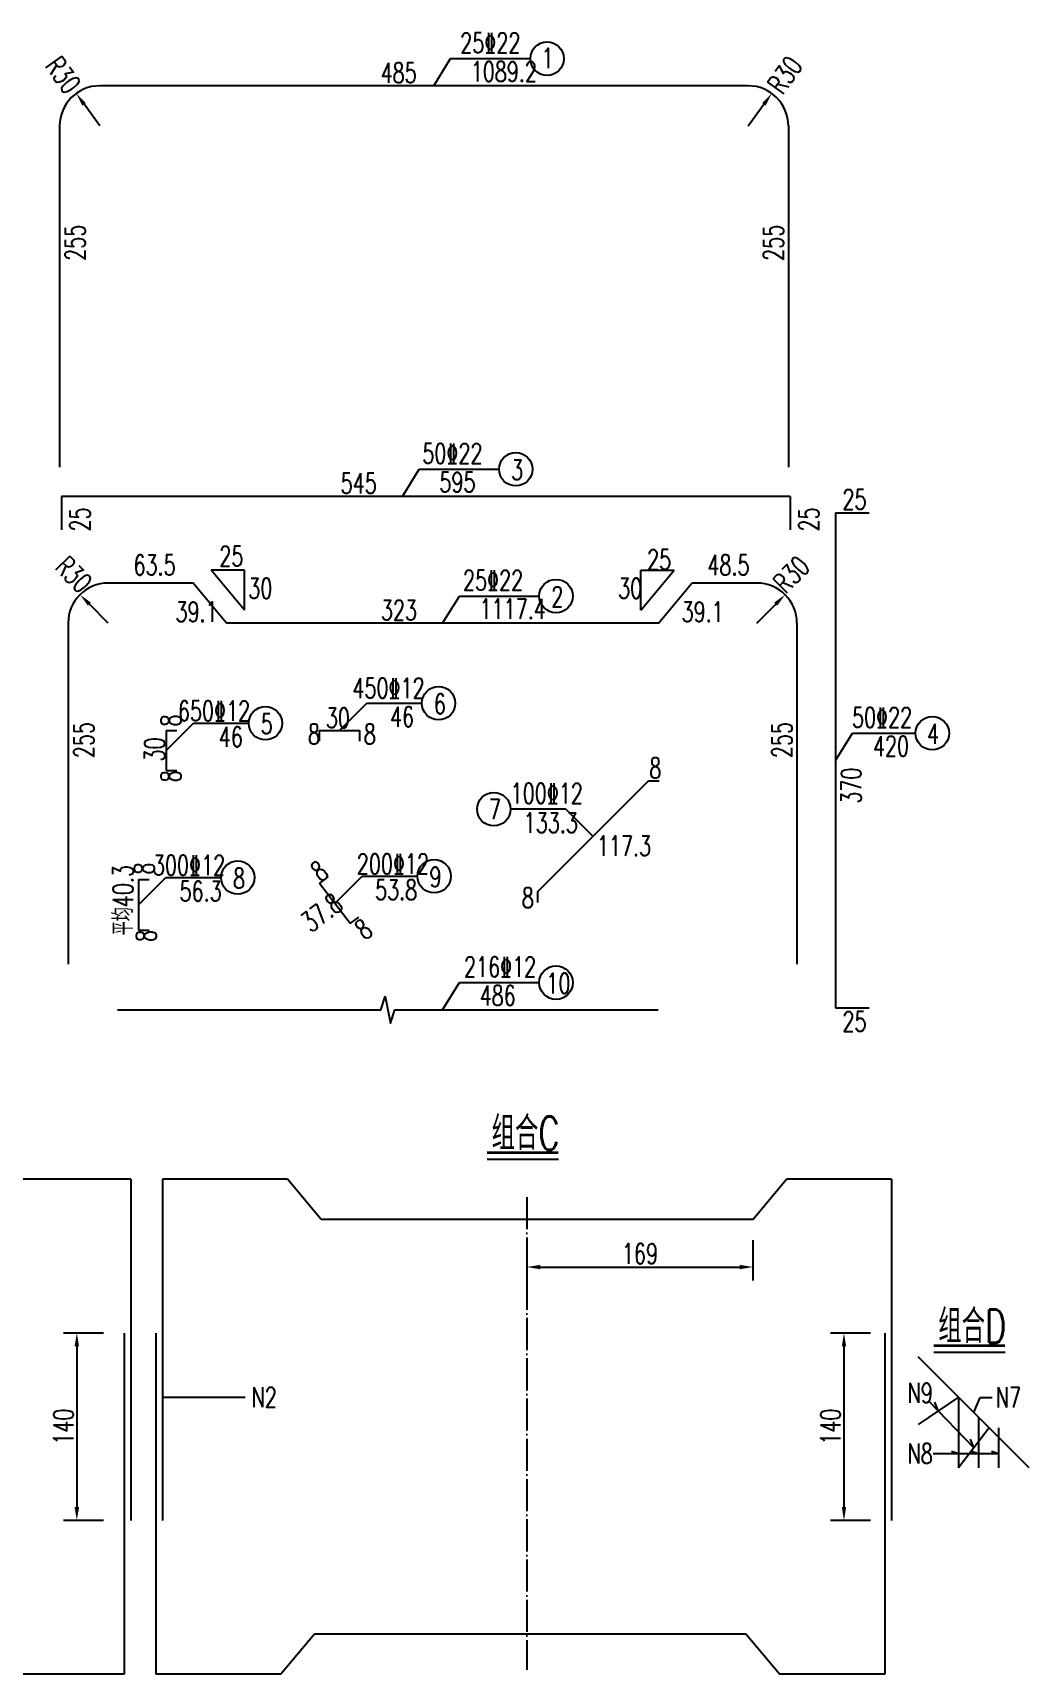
# Model space of a CAD drawing. Header units: millimetres. Extents: x 814 to 2696, y 567 to 1871.
# Drawn here: x 1951 to 2696, y 567 to 1794 of the extents above; entities that cross this region are included whole.
import ezdxf

# ---------------------------------------------------------------- set-up
doc = ezdxf.new("R2010")
doc.units = ezdxf.units.MM
doc.linetypes.add('ACAD_ISO04W100', pattern=[30, 24, -3, 0, -3])
for name, color, linetype in [('中心线', 3, 'ACAD_ISO04W100'), ('标注', 7, 'Continuous'), ('钢筋', 1, 'Continuous')]:
    doc.layers.add(name, color=color, linetype=linetype)
doc.styles.get("Standard").update_dxf_attribs({"font": 'simplex1.shx', "width": 0.7, "bigfont": 'hztxt.shx'})
doc.dimstyles.new('50', dxfattribs={"dimscale": 5, "dimtxt": 3, "dimasz": 2, "dimexe": 2, "dimexo": 2, "dimgap": 0.5, "dimtad": 1, "dimdec": 1, "dimdsep": 46, "dimtxsty": 'Standard', "dimcen": 0.5, "dimadec": 0, "dimazin": 0, "dimtfac": 1, "dimtdec": 1, "dimtofl": 0, "dimtmove": 2, "dimatfit": 3, "dimfxl": 0, "dimtolj": 1, "dimtzin": 0, "dimarcsym": 0})

# ---------------------------------------------------------------- blocks, each defined once
blk = doc.blocks.new('*D11')
at = {"layer": 'Defpoints', "color": 0}
for p in [(2019.1, 822.2), (1983.6, 682.2), (2024.1, 682.2)]:
    blk.add_point(p, dxfattribs=at)
at = {"layer": '标注', "color": 0, "lineweight": -2}
for p, q in [((2003.6, 822.2), (1973.6, 822.2)), ((1983.6, 812.2), (1983.6, 692.2)), ((2003.6, 682.2), (1973.6, 682.2))]:
    blk.add_line(p, q, dxfattribs=at)
at = {"layer": '标注', "color": 0}
for points in [[(1981.9, 812.2), (1985.3, 812.2), (1983.6, 822.2)], [(1981.9, 692.2), (1985.3, 692.2), (1983.6, 682.2)]]:
    blk.add_solid(points, dxfattribs=at)
at = {"layer": '标注', "color": 0, "insert": (1973.6, 752.2), "char_height": 15, "attachment_point": 5, "rotation": 90}
blk.add_mtext('\\A1;140', dxfattribs=at)
blk = doc.blocks.new('*D13')
at = {"layer": 'Defpoints', "color": 0}
for p in [(2320.2, 907.2), (2489.2, 907.2), (2489.2, 871.6)]:
    blk.add_point(p, dxfattribs=at)
at = {"layer": '标注', "color": 0, "lineweight": -2}
for p, q in [((2320.2, 891.6), (2320.2, 861.6)), ((2489.2, 891.6), (2489.2, 861.6)), ((2330.2, 871.6), (2479.2, 871.6))]:
    blk.add_line(p, q, dxfattribs=at)
at = {"layer": '标注', "color": 0}
for points in [[(2330.2, 873.2), (2330.2, 869.9), (2320.2, 871.6)], [(2479.2, 873.2), (2479.2, 869.9), (2489.2, 871.6)]]:
    blk.add_solid(points, dxfattribs=at)
at = {"layer": '标注', "color": 0, "insert": (2404.7, 881.6), "char_height": 15, "attachment_point": 5}
blk.add_mtext('\\A1;169', dxfattribs=at)
blk = doc.blocks.new('*D14')
at = {"layer": 'Defpoints', "color": 0}
for p in [(1986, 1374.2), (2007.1, 1352.9)]:
    blk.add_point(p, dxfattribs=at)
at = {"layer": '标注', "color": 0, "lineweight": -2}
blk.add_line((2007.1, 1352.9), (1993, 1367.1), dxfattribs=at)
at = {"layer": '标注', "color": 0}
blk.add_solid([(1994.2, 1368.3), (1991.9, 1366), (1986, 1374.2)], dxfattribs=at)
at = {"layer": '标注', "color": 0, "insert": (1981.3, 1389.4), "char_height": 15, "attachment_point": 5, "rotation": 314.6388}
blk.add_mtext('\\A1;R30', dxfattribs=at)
blk = doc.blocks.new('*D15')
at = {"layer": 'Defpoints', "color": 0}
for p in [(1983.2, 1749), (2000.7, 1724.7)]:
    blk.add_point(p, dxfattribs=at)
at = {"layer": '标注', "color": 0, "lineweight": -2}
blk.add_line((2000.7, 1724.7), (1989, 1740.9), dxfattribs=at)
at = {"layer": '标注', "color": 0}
blk.add_solid([(1990.4, 1741.9), (1987.7, 1739.9), (1983.2, 1749)], dxfattribs=at)
at = {"layer": '标注', "color": 0, "insert": (1973.3, 1762.8), "char_height": 15, "attachment_point": 5, "rotation": 305.6901}
blk.add_mtext('\\A1;R30', dxfattribs=at)
blk = doc.blocks.new('*D27')
at = {"layer": 'Defpoints', "color": 0}
for p in [(2587.7, 822.2), (2557.2, 682.2), (2592.7, 682.2)]:
    blk.add_point(p, dxfattribs=at)
at = {"layer": '标注', "color": 0, "lineweight": -2}
for p, q in [((2577.2, 822.2), (2547.2, 822.2)), ((2557.2, 812.2), (2557.2, 692.2)), ((2577.2, 682.2), (2547.2, 682.2))]:
    blk.add_line(p, q, dxfattribs=at)
at = {"layer": '标注', "color": 0}
for points in [[(2555.6, 812.2), (2558.9, 812.2), (2557.2, 822.2)], [(2555.6, 692.2), (2558.9, 692.2), (2557.2, 682.2)]]:
    blk.add_solid(points, dxfattribs=at)
at = {"layer": '标注', "color": 0, "insert": (2547.2, 752.2), "char_height": 15, "attachment_point": 5, "rotation": 90}
blk.add_mtext('\\A1;140', dxfattribs=at)
blk = doc.blocks.new('*D28')
at = {"layer": 'Defpoints', "color": 0}
for p in [(2503.2, 1749), (2485.7, 1724.7)]:
    blk.add_point(p, dxfattribs=at)
at = {"layer": '标注', "color": 0, "lineweight": -2}
blk.add_line((2485.7, 1724.7), (2497.4, 1740.9), dxfattribs=at)
at = {"layer": '标注', "color": 0}
blk.add_solid([(2496, 1741.9), (2498.7, 1739.9), (2503.2, 1749)], dxfattribs=at)
at = {"layer": '标注', "color": 0, "insert": (2513.1, 1762.8), "char_height": 15, "attachment_point": 5, "rotation": 54.3099}
blk.add_mtext('\\A1;R30', dxfattribs=at)
blk = doc.blocks.new('*D33')
at = {"layer": 'Defpoints', "color": 0}
for p in [(2513.2, 1374.2), (2492.1, 1352.9)]:
    blk.add_point(p, dxfattribs=at)
at = {"layer": '标注', "color": 0, "lineweight": -2}
blk.add_line((2492.1, 1352.9), (2506.2, 1367.1), dxfattribs=at)
at = {"layer": '标注', "color": 0}
blk.add_solid([(2505, 1368.3), (2507.3, 1366), (2513.2, 1374.2)], dxfattribs=at)
at = {"layer": '标注', "color": 0, "insert": (2517.9, 1389.4), "char_height": 15, "attachment_point": 5, "rotation": 45.3612}
blk.add_mtext('\\A1;R30', dxfattribs=at)

msp = doc.modelspace()

# ---------------------------------------------------------------- linework, layer by layer
at = {"layer": '中心线'}
msp.add_line((2320.21, 923.79), (2320.21, 570.33), dxfattribs=at)
at = {"layer": '标注'}
for p, q in [((2250.45, 1754.67), (2263.12, 1775)), ((2263.12, 1775), (2322.78, 1775)), ((2227.02, 1447.73), (2239.68, 1468.06)), ((2239.68, 1468.06), (2299.34, 1468.06)), ((2108.96, 1362.67), (2083.96, 1392.67)), ((2108.96, 1392.67), (2083.96, 1392.67)), ((2108.96, 1362.67), (2108.96, 1392.67)), ((2405.25, 1362.67), (2430.25, 1392.67)), ((2405.25, 1362.67), (2405.25, 1392.67)), ((2405.25, 1392.67), (2430.25, 1392.67)), ((2257.1, 1352.9), (2269.76, 1373.22)), ((2269.76, 1373.22), (2329.43, 1373.22)), ((2179.91, 1272.81), (2200.35, 1293.13)), ((2200.35, 1293.13), (2241.61, 1293.13)), ((2050.41, 1257.81), (2070.86, 1278.13)), ((2070.86, 1278.13), (2112.11, 1278.13)), ((2550.96, 1250.37), (2563.63, 1270.69)), ((2563.63, 1270.69), (2610.79, 1270.69)), ((2349.15, 1213.88), (2307.9, 1213.88)), ((2369.6, 1193.55), (2349.15, 1213.88)), ((2029.76, 1142.43), (2050.21, 1162.76)), ((2050.21, 1162.76), (2091.46, 1162.76)), ((2176.59, 1143.41), (2197.04, 1163.74)), ((2197.04, 1163.74), (2238.3, 1163.74)), ((2257.1, 1063.88), (2269.76, 1084.2)), ((2269.76, 1084.2), (2329.43, 1084.2)), ((2290.34, 952.2), (2343.67, 952.2)), ((2624.4, 807.88), (2677.73, 807.88)), ((2047.71, 774.25), (2109.45, 774.25)), ((2654.27, 762.88), (2659.12, 774.11)), ((2659.12, 774.11), (2668.05, 774.11)), ((2654.27, 736.41), (2621.31, 770.92)), ((2627.8, 764.12), (2625.28, 770.53)), ((2654.27, 736.41), (2651.74, 742.82)), ((2672.8, 731.89), (2623.86, 731.89)), ((2642.8, 731.89), (2637.53, 733.71)), ((2657.8, 731.89), (2652.53, 733.71)), ((2672.8, 731.89), (2667.53, 733.71))]:
    msp.add_line(p, q, dxfattribs=at)
at = {"layer": '标注', "const_width": 2}
for points in [[(2290.34, 957.2), (2343.67, 957.2)], [(2624.4, 812.88), (2677.73, 812.88)]]:
    msp.add_lwpolyline(points, dxfattribs=at)
at = {"layer": '标注'}
for centre in [(2335.28, 1775), (2311.84, 1468.06), (2341.93, 1373.22), (2254.11, 1293.13), (2124.61, 1278.13), (2623.29, 1270.69), (2295.4, 1213.88), (2103.96, 1162.76), (2250.8, 1163.74), (2341.93, 1084.2)]:
    msp.add_circle(centre, 12.5, dxfattribs=at)
at = {"layer": '钢筋'}
for p, q in [((2485.69, 1754.67), (2000.69, 1754.67)), ((1970.69, 1724.67), (1970.69, 1469.67)), ((2515.69, 1724.67), (2515.69, 1469.67)), ((2517.02, 1447.73), (1972.02, 1447.73)), ((1972.02, 1447.73), (1972.02, 1422.73)), ((2517.02, 1447.73), (2517.02, 1422.73)), ((2550.96, 1435.37), (2550.96, 1065.37)), ((2550.96, 1435.37), (2575.96, 1435.37)), ((2070.6, 1382.9), (2007.1, 1382.9)), ((2095.6, 1352.9), (2070.6, 1382.9)), ((2418.6, 1352.9), (2443.6, 1382.9)), ((2492.1, 1382.9), (2443.6, 1382.9)), ((1977.1, 1352.9), (1977.1, 1097.9)), ((2418.6, 1352.9), (2095.6, 1352.9)), ((2522.1, 1352.9), (2522.1, 1097.9)), ((2050.41, 1272.81), (2050.41, 1242.81)), ((2050.41, 1272.81), (2058.41, 1272.81)), ((2164.91, 1272.81), (2194.91, 1272.81)), ((2164.91, 1272.81), (2164.91, 1264.81)), ((2194.91, 1272.81), (2194.91, 1264.81)), ((2050.41, 1242.81), (2058.41, 1242.81)), ((2328.13, 1152.09), (2411.06, 1235.02)), ((2411.06, 1235.02), (2419.06, 1235.02)), ((2029.76, 1161.4), (2029.76, 1123.47)), ((2029.76, 1161.4), (2037.76, 1161.4)), ((2165.13, 1158.41), (2171.49, 1163.27)), ((2188.06, 1128.41), (2165.13, 1158.41)), ((2328.13, 1152.09), (2328.13, 1144.09)), ((2188.06, 1128.41), (2194.42, 1133.27)), ((2029.76, 1123.47), (2037.76, 1123.47)), ((2550.96, 1065.37), (2575.96, 1065.37)), ((2024.09, 937.2), (1930.59, 937.2)), ((2024.09, 937.2), (2024.09, 682.2)), ((2141.21, 937.2), (2047.71, 937.2)), ((2047.71, 937.2), (2047.71, 682.2)), ((2166.21, 907.2), (2141.21, 937.2)), ((2489.21, 907.2), (2514.21, 937.2)), ((2592.71, 937.2), (2514.21, 937.2)), ((2592.71, 937.2), (2592.71, 682.2)), ((2489.21, 907.2), (2166.21, 907.2)), ((2019.09, 822.2), (2019.09, 567.2)), ((2042.71, 822.2), (2042.71, 567.2)), ((2587.71, 822.2), (2587.71, 567.2)), ((2695.73, 721.41), (2612.8, 804.34)), ((2642.8, 774.34), (2612.8, 753.9)), ((2642.8, 774.34), (2642.8, 721.41)), ((2665.73, 751.41), (2642.8, 721.41)), ((2657.8, 759.34), (2657.8, 721.41)), ((2672.8, 751.41), (2672.8, 721.41)), ((2161.21, 597.2), (2136.21, 567.2)), ((2484.21, 597.2), (2161.21, 597.2)), ((2484.21, 597.2), (2509.21, 567.2)), ((2019.09, 567.2), (1925.59, 567.2)), ((2136.21, 567.2), (2042.71, 567.2)), ((2587.71, 567.2), (2509.21, 567.2))]:
    msp.add_line(p, q, dxfattribs=at)
msp.add_lwpolyline([(2014.01, 1063.88), (2210.87, 1063.88), (2214.18, 1073.84), (2218.05, 1053.91), (2221.37, 1063.88), (2418.22, 1063.88)], dxfattribs=at)
for centre, start, end in [((2000.69, 1724.67), 90, 180), ((2485.69, 1724.67), 0, 90), ((2007.1, 1352.9), 90, 180), ((2492.1, 1352.9), 0, 90)]:
    msp.add_arc(centre, 30, start, end, dxfattribs=at)

# ---------------------------------------------------------------- texts
at = {"layer": '标注', "width": 0.7}
for s, height, p in [('25%%13222', 15, (2270.3, 1779.31)), ('1', 15, (2331, 1767.96)), ('485', 15, (2210.71, 1756.94)), ('1089.2', 15, (2278.14, 1757.86)), ('50%%13222', 15, (2241.95, 1472.37)), ('3', 15, (2308.31, 1460.06)), ('545', 15, (2180.88, 1450.01)), ('595', 15, (2254.7, 1450.93)), ('25', 15, (2556.11, 1438)), ('63.5', 15, (2025.99, 1388.94)), ('25', 15, (2090.15, 1395.54)), ('25', 15, (2410.05, 1393.03)), ('48.5', 15, (2455.09, 1388.94)), ('25%%13222', 15, (2272.35, 1377.53)), ('30', 15, (2111.82, 1371.48)), ('2', 15, (2338.39, 1365.22)), ('30', 15, (2388.38, 1371.48)), ('39.1', 15, (2057.39, 1353.95)), ('323', 15, (2210.97, 1355.17)), ('1117.4', 15, (2284.79, 1356.09)), ('39.1', 15, (2435.81, 1353.95)), ('450%%13212', 15, (2189.66, 1296.95)), ('650%%13212', 15, (2059.21, 1279.86)), ('30', 15, (2169.82, 1274.64)), ('46', 15, (2217.77, 1275.51)), ('6', 15, (2250.57, 1285.13)), ('50%%13222', 15, (2563.25, 1275)), ('5', 15, (2121.08, 1270.13)), ('8', 15, (2156.45, 1262.57)), ('8', 15, (2198.17, 1262.57)), ('4', 15, (2619.4, 1262.69)), ('46', 15, (2089.73, 1260.51)), ('420', 15, (2578.91, 1253.56)), ('8', 15, (2411.69, 1237.17)), ('100%%13212', 15, (2308.01, 1218.24)), ('7', 15, (2291.69, 1206.34)), ('133.3', 15, (2317.74, 1196.26)), ('117.3', 15, (2372.5, 1178.94)), ('300%%13212', 15, (2040.5, 1164.48)), ('200%%13212', 15, (2192.98, 1165.46)), ('8', 15, (2100.43, 1154.76)), ('9', 15, (2247.26, 1155.74)), ('56.3', 15, (2060.44, 1145.14)), ('53.8', 15, (2206.63, 1146.12)), ('8', 15, (2316.33, 1140.2)), ('216%%13212', 15, (2273.1, 1088.51)), ('486', 15, (2284.79, 1067.07)), ('10', 15, (2334.7, 1076.2)), ('25', 15, (2556.11, 1047.67)), ('组合C', 25, (2293.72, 959.13)), ('组合D', 25, (2627.77, 814.8)), ('N2', 15, (2114.27, 766.72)), ('N9', 15, (2604.75, 769.98)), ('N7', 15, (2670.79, 766.69)), ('N8', 15, (2604.75, 724.63))]:
    msp.add_text(s, height=height, dxfattribs=at).set_placement(p)
for s, rotation, p in [('255 ', 90, (1989.91, 1623.86)), ('255 ', 90, (2511.96, 1623.86)), ('25', 90, (1993.47, 1421.51)), ('25', 90, (2538.47, 1421.51)), ('255', 90, (1996.33, 1252.08)), ('8', 90, (2061.37, 1275.66)), ('255', 90, (2518.37, 1252.08)), ('30', 90, (2049.31, 1249.54)), ('8', 90, (2061.37, 1233.94)), ('370', 90, (2570.19, 1217.98)), ('平均40.3', 90, (2025.63, 1119.63)), ('8', 90, (2041.52, 1164.96)), ('8', 37, (2165.78, 1158.98)), ('37.8', 37, (2158.6, 1121.1)), ('8', 37, (2198.85, 1115.48)), ('8', 90, (2042.89, 1114.6))]:
    msp.add_text(s, height=15, rotation=rotation, dxfattribs=at).set_placement(p)

# ---------------------------------------------------------------- dimensions: what is measured, and where the dimension line sits
at = {"layer": '标注'}
for center, mpoint, picture, middle in [((2000.69, 1724.67), (1983.19, 1749.04), '*D15', (1973.29, 1762.81)), ((2485.69, 1724.67), (2503.19, 1749.04), '*D28', (2513.08, 1762.81)), ((2007.1, 1352.9), (1986.02, 1374.24), '*D14', (1981.34, 1389.36)), ((2492.1, 1352.9), (2513.18, 1374.24), '*D33', (2517.86, 1389.36))]:
    dim = msp.add_radius_dim(center=center, mpoint=mpoint, dimstyle='50', dxfattribs=at)
    dim.commit()
    dim.dimension.update_dxf_attribs({"geometry": picture, "text_midpoint": middle, "dimtype": 164})
dim = msp.add_linear_dim(base=(2489.21, 871.56), p1=(2320.21, 907.2), p2=(2489.21, 907.2), dimstyle='50', dxfattribs=at)
dim.commit()
dim.dimension.update_dxf_attribs({"geometry": '*D13', "text_midpoint": (2404.71, 881.56)})
for base, p1, p2, picture, middle in [((1983.61, 682.2), (2019.09, 822.2), (2024.09, 682.2), '*D11', (1973.61, 752.2)), ((2557.24, 682.2), (2587.71, 822.2), (2592.71, 682.2), '*D27', (2547.24, 752.2))]:
    dim = msp.add_linear_dim(base=base, p1=p1, p2=p2, angle=90, dimstyle='50', dxfattribs=at)
    dim.commit()
    dim.dimension.update_dxf_attribs({"geometry": picture, "text_midpoint": middle})

doc.saveas('drawing.dxf')
